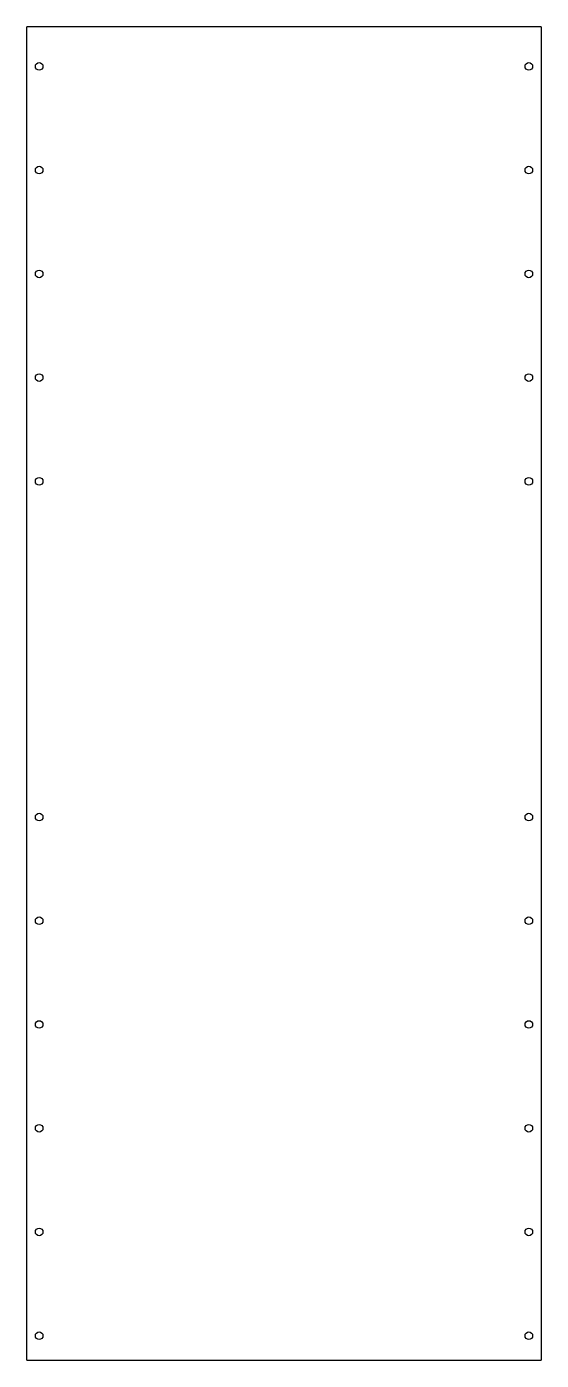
# Model space of a CAD drawing. Header units: millimetres. Extents: x -206 to 206, y -258 to 810.
import ezdxf

# ---------------------------------------------------------------- set-up
doc = ezdxf.new("R2010")
doc.units = ezdxf.units.MM

msp = doc.modelspace()

# ---------------------------------------------------------------- linework, layer by layer
at = {"color": 7, "linetype": 'Continuous', "lineweight": 25}
for p, q in [((206, 810.3), (-206, 810.3)), ((-206, -257.5), (-206, 810.3)), ((206, 810.3), (206, -257.5)), ((-206, -257.5), (206, -257.5))]:
    msp.add_line(p, q, dxfattribs=at)
for centre in [(-196, 778.5), (196, 778.5), (-196, 695.5), (196, 695.5), (-196, 612.4), (196, 612.4), (-196, 529.4), (196, 529.4), (-196, 446.3), (196, 446.3), (-196, 177.5), (196, 177.5), (-196, 94.5), (196, 94.5), (-196, 11.4), (196, 11.4), (-196, -71.7), (196, -71.7), (-196, -154.7), (196, -154.7), (-196, -237.8), (196, -237.8)]:
    msp.add_circle(centre, 3.05, dxfattribs=at)

doc.saveas('drawing.dxf')
